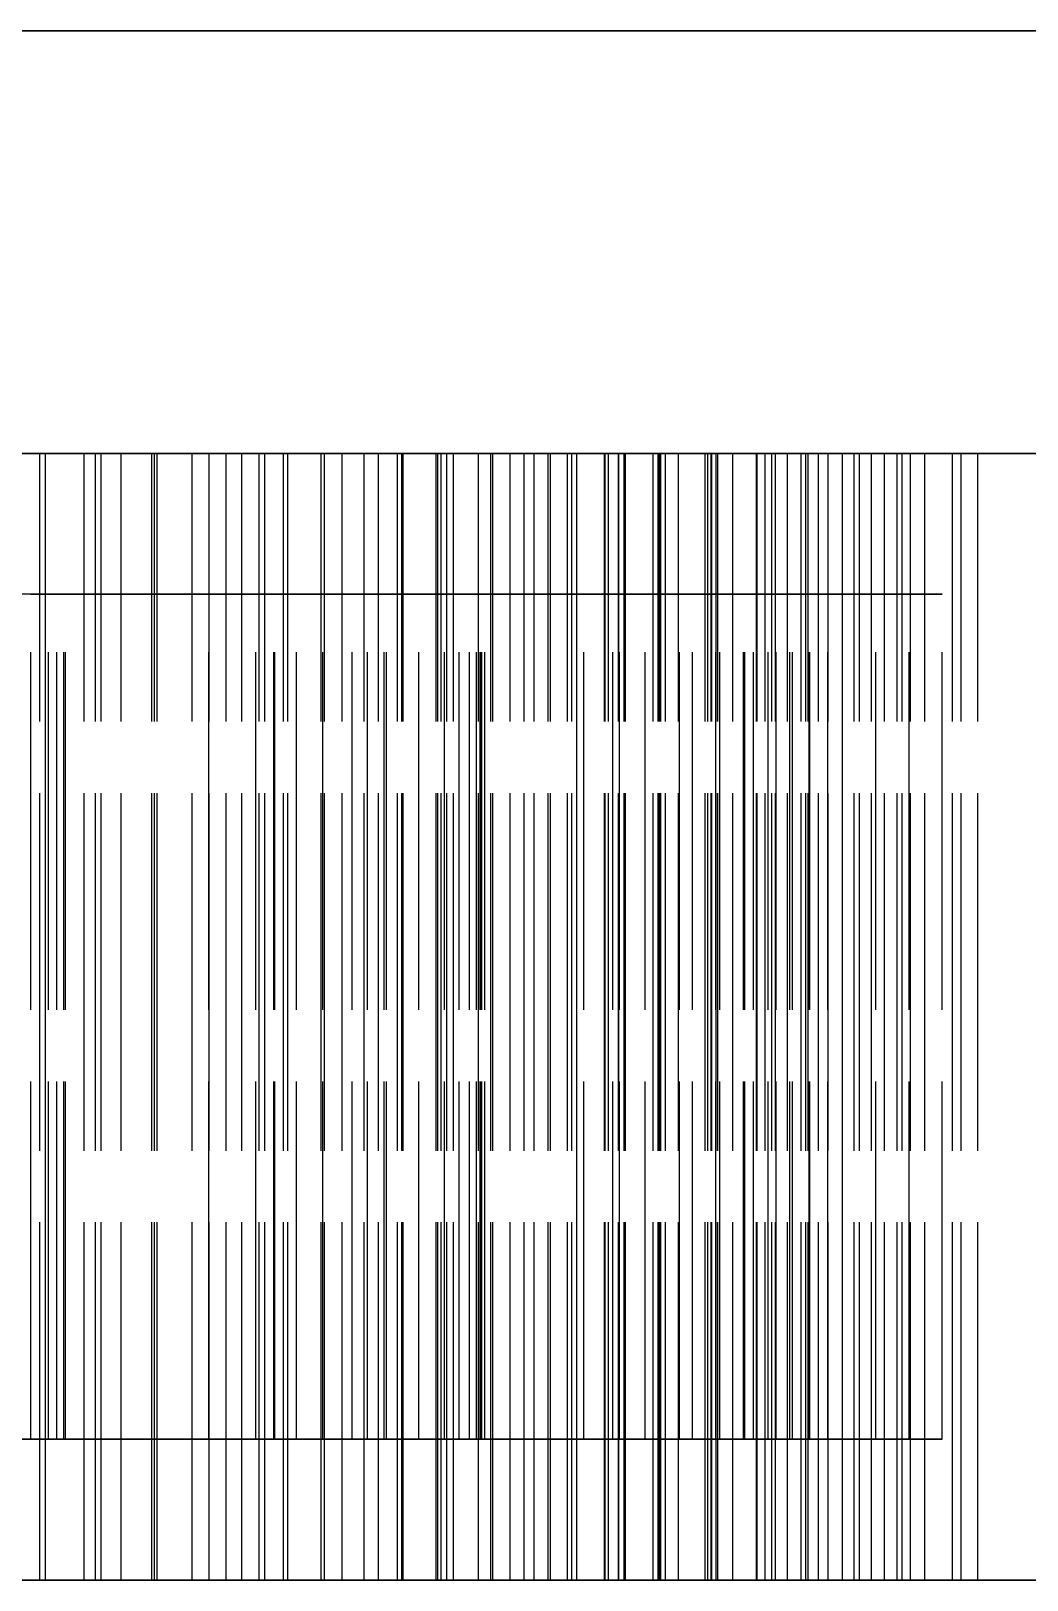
# Model space of a CAD drawing. Header units: millimetres. Extents: x -25 to 127, y -20 to 120.
# Drawn here: x 14.26 to 17.8, y 113.5 to 119 of the extents above; entities that cross this region are included whole.
import ezdxf

# ---------------------------------------------------------------- set-up
doc = ezdxf.new("R2010")
doc.units = ezdxf.units.MM
doc.linetypes.add('DASHED', pattern=[1.524, 1.27, -0.254])
doc.layers.add('HIDDEN', color=8, linetype='DASHED')
doc.layers.add('VISIBLE', color=7, linetype='CONTINUOUS')

msp = doc.modelspace()

# ---------------------------------------------------------------- linework, layer by layer
at = {"layer": 'HIDDEN'}
for points in [[(6.47619, 119), (7.2381, 119), (8, 119), (8.7619, 119), (9.52381, 119), (10.28571, 119), (11.04762, 119), (11.80952, 119), (12.57143, 119), (13.33333, 119), (14.09524, 119), (14.85714, 119), (15.61905, 119), (16.38095, 119), (17.14286, 119), (17.90476, 119), (18.66667, 119), (19.42857, 119), (20.19048, 119), (20.95238, 119), (21.71429, 119), (22.47619, 119), (23.2381, 119), (24, 119)], [(22, 117.5), (21.30159, 117.5), (20.60317, 117.5), (19.90476, 117.5), (19.20635, 117.5), (18.50794, 117.5), (17.80952, 117.5), (17.11111, 117.5), (16.4127, 117.5), (15.71429, 117.5), (15.01587, 117.5), (14.31746, 117.5), (13.61905, 117.5), (12.92063, 117.5), (12.22222, 117.5), (11.52381, 117.5), (10.8254, 117.5), (10.12698, 117.5), (9.42857, 117.5), (8.73016, 117.5), (8.03175, 117.5), (7.33333, 117.5), (6.63492, 117.5), (5.93651, 117.5)], [(5.93651, 117.5), (6.63492, 117.5), (7.33333, 117.5), (8.03175, 117.5), (8.73016, 117.5), (9.42857, 117.5), (10.12698, 117.5), (10.8254, 117.5), (11.52381, 117.5), (12.22222, 117.5), (12.92063, 117.5), (13.61905, 117.5), (14.31746, 117.5), (15.01587, 117.5), (15.71429, 117.5), (16.4127, 117.5), (17.11111, 117.5), (17.80952, 117.5), (18.50794, 117.5), (19.20635, 117.5), (19.90476, 117.5), (20.60317, 117.5), (21.30159, 117.5), (22, 117.5)], [(19.125, 117.5), (18.51786, 117.5), (17.91071, 117.5), (17.30357, 117.5), (16.69643, 117.5), (16.08929, 117.5), (15.48214, 117.5), (14.875, 117.5), (14.26786, 117.5), (13.66071, 117.5), (13.05357, 117.5), (12.44643, 117.5), (11.83929, 117.5), (11.23214, 117.5), (10.625, 117.5), (10.01786, 117.5), (9.41071, 117.5), (8.80357, 117.5), (8.19643, 117.5), (7.58929, 117.5), (6.98214, 117.5), (6.375, 117.5)], [(6.375, 117.5), (6.98214, 117.5), (7.58929, 117.5), (8.19643, 117.5), (8.80357, 117.5), (9.41071, 117.5), (10.01786, 117.5), (10.625, 117.5), (11.23214, 117.5), (11.83929, 117.5), (12.44643, 117.5), (13.05357, 117.5), (13.66071, 117.5), (14.26786, 117.5), (14.875, 117.5), (15.48214, 117.5), (16.08929, 117.5), (16.69643, 117.5), (17.30357, 117.5), (17.91071, 117.5), (18.51786, 117.5), (19.125, 117.5)], [(14.29443, 117.5), (14.10078, 117.5)], [(14.10078, 117.5), (14.29443, 117.5)], [(14.49168, 117.5), (14.29443, 117.5)], [(14.29443, 117.5), (14.49168, 117.5)], [(14.29443, 113.5), (14.29443, 117.5)], [(14.29443, 113.5), (14.29443, 117.5)], [(14.51215, 117.5), (14.31522, 117.5)], [(14.31522, 117.5), (14.45149, 117.5)], [(14.45149, 117.5), (14.31522, 117.5)], [(14.31522, 117.5), (14.51215, 117.5)], [(14.31522, 113.5), (14.31522, 117.5)], [(14.31522, 113.5), (14.31522, 117.5)], [(14.45149, 117.5), (14.58346, 117.5)], [(14.58346, 117.5), (14.45149, 117.5)], [(14.45149, 113.5), (14.45149, 117.5)], [(14.45149, 113.5), (14.45149, 117.5)], [(14.69226, 117.5), (14.49168, 117.5)], [(14.49168, 117.5), (14.69226, 117.5)], [(14.49168, 113.5), (14.49168, 117.5)], [(14.49168, 113.5), (14.49168, 117.5)], [(14.70218, 117.5), (14.51215, 117.5)], [(14.51215, 117.5), (14.70218, 117.5)], [(14.51215, 113.5), (14.51215, 117.5)], [(14.51215, 113.5), (14.51215, 117.5)], [(14.58346, 117.5), (14.71142, 117.5)], [(14.71142, 117.5), (14.58346, 117.5)], [(14.58346, 113.5), (14.58346, 117.5)], [(14.58346, 113.5), (14.58346, 117.5)], [(14.89596, 117.5), (14.69226, 117.5)], [(14.69226, 117.5), (14.89596, 117.5)], [(14.69226, 113.5), (14.69226, 117.5)], [(14.69226, 113.5), (14.69226, 117.5)], [(14.89596, 117.5), (14.70218, 117.5)], [(14.70218, 117.5), (14.89596, 117.5)], [(14.70218, 113.5), (14.70218, 117.5)], [(14.70218, 113.5), (14.70218, 117.5)], [(14.71142, 117.5), (14.83555, 117.5)], [(14.83555, 117.5), (14.71142, 117.5)], [(14.71142, 113.5), (14.71142, 117.5)], [(14.71142, 113.5), (14.71142, 117.5)], [(14.83555, 117.5), (14.956, 117.5)], [(14.956, 117.5), (14.83555, 117.5)], [(14.83555, 113.5), (14.83555, 117.5)], [(14.83555, 113.5), (14.83555, 117.5)], [(15.09307, 117.5), (14.89596, 117.5)], [(15.07283, 117.5), (14.89596, 117.5)], [(14.89596, 117.5), (15.07283, 117.5)], [(14.89596, 117.5), (15.09307, 117.5)], [(14.89596, 113.5), (14.89596, 117.5)], [(14.89596, 113.5), (14.89596, 117.5)], [(14.89596, 113.5), (14.89596, 117.5)], [(14.89596, 113.5), (14.89596, 117.5)], [(14.956, 117.5), (15.07283, 117.5)], [(15.07283, 117.5), (14.956, 117.5)], [(14.956, 113.5), (14.956, 117.5)], [(14.956, 113.5), (14.956, 117.5)], [(15.1747, 117.5), (15.01123, 117.5)], [(15.01123, 117.5), (15.15976, 117.5)], [(15.15976, 117.5), (15.01123, 117.5)], [(15.01123, 117.5), (15.1747, 117.5)], [(15.01123, 113.5), (15.01123, 117.5)], [(15.01123, 113.5), (15.01123, 117.5)], [(15.07283, 113.5), (15.07283, 117.5)], [(15.07283, 113.5), (15.07283, 117.5)], [(15.29322, 117.5), (15.09307, 117.5)], [(15.09307, 117.5), (15.29322, 117.5)], [(15.09307, 113.5), (15.09307, 117.5)], [(15.09307, 113.5), (15.09307, 117.5)], [(15.15976, 117.5), (15.30465, 117.5)], [(15.30465, 117.5), (15.15976, 117.5)], [(15.15976, 113.5), (15.15976, 117.5)], [(15.15976, 113.5), (15.15976, 117.5)], [(15.36785, 117.5), (15.1747, 117.5)], [(15.1747, 117.5), (15.36785, 117.5)], [(15.1747, 113.5), (15.1747, 117.5)], [(15.1747, 113.5), (15.1747, 117.5)], [(15.49615, 117.5), (15.29322, 117.5)], [(15.29322, 117.5), (15.49615, 117.5)], [(15.29322, 113.5), (15.29322, 117.5)], [(15.29322, 113.5), (15.29322, 117.5)], [(15.30465, 117.5), (15.44615, 117.5)], [(15.44615, 117.5), (15.30465, 117.5)], [(15.30465, 113.5), (15.30465, 117.5)], [(15.30465, 113.5), (15.30465, 117.5)], [(15.56405, 117.5), (15.36785, 117.5)], [(15.36785, 117.5), (15.56405, 117.5)], [(15.36785, 113.5), (15.36785, 117.5)], [(15.36785, 113.5), (15.36785, 117.5)], [(15.44615, 117.5), (15.58438, 117.5)], [(15.58438, 117.5), (15.44615, 117.5)], [(15.44615, 113.5), (15.44615, 117.5)], [(15.44615, 113.5), (15.44615, 117.5)], [(15.70166, 117.5), (15.49615, 117.5)], [(15.49615, 117.5), (15.70166, 117.5)], [(15.49615, 113.5), (15.49615, 117.5)], [(15.49615, 113.5), (15.49615, 117.5)], [(15.76295, 117.5), (15.56405, 117.5)], [(15.56405, 117.5), (15.76295, 117.5)], [(15.56405, 113.5), (15.56405, 117.5)], [(15.56405, 113.5), (15.56405, 117.5)], [(15.70778, 117.5), (15.57917, 117.5)], [(15.57917, 117.5), (15.73869, 117.5)], [(15.73869, 117.5), (15.57917, 117.5)], [(15.57917, 117.5), (15.70778, 117.5)], [(15.57917, 113.5), (15.57917, 117.5)], [(15.57917, 113.5), (15.57917, 117.5)], [(15.58438, 117.5), (15.71945, 117.5)], [(15.71945, 117.5), (15.58438, 117.5)], [(15.58438, 113.5), (15.58438, 117.5)], [(15.58438, 113.5), (15.58438, 117.5)], [(15.85142, 117.5), (15.70166, 117.5)], [(15.70166, 117.5), (15.85142, 117.5)], [(15.70166, 113.5), (15.70166, 117.5)], [(15.70166, 113.5), (15.70166, 117.5)], [(15.90241, 117.5), (15.70778, 117.5)], [(15.70778, 117.5), (15.90241, 117.5)], [(15.70778, 113.5), (15.70778, 117.5)], [(15.70778, 113.5), (15.70778, 117.5)], [(15.71945, 117.5), (15.85142, 117.5)], [(15.85142, 117.5), (15.71945, 117.5)], [(15.71945, 113.5), (15.71945, 117.5)], [(15.71945, 113.5), (15.71945, 117.5)], [(15.73869, 117.5), (15.89527, 117.5)], [(15.89527, 117.5), (15.73869, 117.5)], [(15.73869, 113.5), (15.73869, 117.5)], [(15.73869, 113.5), (15.73869, 117.5)], [(15.96428, 117.5), (15.76295, 117.5)], [(15.76295, 117.5), (15.96428, 117.5)], [(15.76295, 113.5), (15.76295, 117.5)], [(15.76295, 113.5), (15.76295, 117.5)], [(15.85142, 113.5), (15.85142, 117.5)], [(15.85142, 113.5), (15.85142, 117.5)], [(15.89527, 117.5), (16.04909, 117.5)], [(16.04909, 117.5), (15.89527, 117.5)], [(15.89527, 113.5), (15.89527, 117.5)], [(15.89527, 113.5), (15.89527, 117.5)], [(16.09936, 117.5), (15.90241, 117.5)], [(15.90241, 117.5), (16.09936, 117.5)], [(15.90241, 113.5), (15.90241, 117.5)], [(15.90241, 113.5), (15.90241, 117.5)], [(16.16782, 117.5), (15.96428, 117.5)], [(15.96428, 117.5), (16.16782, 117.5)], [(15.96428, 113.5), (15.96428, 117.5)], [(15.96428, 113.5), (15.96428, 117.5)], [(16.10685, 117.5), (16.01419, 117.5)], [(16.01419, 117.5), (16.18334, 117.5)], [(16.18334, 117.5), (16.01419, 117.5)], [(16.01419, 117.5), (16.10685, 117.5)], [(16.01419, 113.5), (16.01419, 117.5)], [(16.01419, 113.5), (16.01419, 117.5)], [(16.04909, 117.5), (16.20025, 117.5)], [(16.20025, 117.5), (16.04909, 117.5)], [(16.04909, 113.5), (16.04909, 117.5)], [(16.04909, 113.5), (16.04909, 117.5)], [(16.29834, 117.5), (16.09936, 117.5)], [(16.09936, 117.5), (16.29834, 117.5)], [(16.09936, 113.5), (16.09936, 117.5)], [(16.09936, 113.5), (16.09936, 117.5)], [(16.30129, 117.5), (16.10685, 117.5)], [(16.10685, 117.5), (16.30129, 117.5)], [(16.10685, 113.5), (16.10685, 117.5)], [(16.10685, 113.5), (16.10685, 117.5)], [(16.37339, 117.5), (16.16782, 117.5)], [(16.16782, 117.5), (16.37339, 117.5)], [(16.16782, 113.5), (16.16782, 117.5)], [(16.16782, 113.5), (16.16782, 117.5)], [(16.18334, 117.5), (16.35028, 117.5)], [(16.35028, 117.5), (16.18334, 117.5)], [(16.18334, 113.5), (16.18334, 117.5)], [(16.18334, 113.5), (16.18334, 117.5)], [(16.20025, 117.5), (16.3488, 117.5)], [(16.3488, 117.5), (16.20025, 117.5)], [(16.20025, 113.5), (16.20025, 117.5)], [(16.20025, 113.5), (16.20025, 117.5)], [(16.49914, 117.5), (16.29834, 117.5)], [(16.29834, 117.5), (16.49914, 117.5)], [(16.29834, 113.5), (16.29834, 117.5)], [(16.29834, 113.5), (16.29834, 117.5)], [(16.49731, 117.5), (16.30129, 117.5)], [(16.30129, 117.5), (16.49731, 117.5)], [(16.30129, 113.5), (16.30129, 117.5)], [(16.30129, 113.5), (16.30129, 117.5)], [(16.3685, 117.5), (16.31259, 117.5)], [(16.31259, 117.5), (16.48992, 117.5)], [(16.48992, 117.5), (16.31259, 117.5)], [(16.31259, 117.5), (16.3685, 117.5)], [(16.31259, 113.5), (16.31259, 117.5)], [(16.31259, 113.5), (16.31259, 117.5)], [(16.3488, 117.5), (16.49476, 117.5)], [(16.49476, 117.5), (16.3488, 117.5)], [(16.3488, 113.5), (16.3488, 117.5)], [(16.3488, 113.5), (16.3488, 117.5)], [(16.35028, 117.5), (16.51511, 117.5)], [(16.51511, 117.5), (16.35028, 117.5)], [(16.35028, 113.5), (16.35028, 117.5)], [(16.35028, 113.5), (16.35028, 117.5)], [(16.56109, 117.5), (16.3685, 117.5)], [(16.3685, 117.5), (16.56109, 117.5)], [(16.3685, 113.5), (16.3685, 117.5)], [(16.3685, 113.5), (16.3685, 117.5)], [(16.49476, 117.5), (16.37339, 117.5)], [(16.37339, 117.5), (16.49476, 117.5)], [(16.37339, 113.5), (16.37339, 117.5)], [(16.37339, 113.5), (16.37339, 117.5)], [(16.4905, 117.5), (16.47181, 117.5)], [(16.47181, 117.5), (16.65581, 117.5)], [(16.65581, 117.5), (16.47181, 117.5)], [(16.47181, 117.5), (16.4905, 117.5)], [(16.47181, 113.5), (16.47181, 117.5)], [(16.47181, 113.5), (16.47181, 117.5)], [(16.48992, 117.5), (16.66579, 117.5)], [(16.66579, 117.5), (16.48992, 117.5)], [(16.48992, 113.5), (16.48992, 117.5)], [(16.48992, 113.5), (16.48992, 117.5)], [(16.4905, 117.5), (16.6796, 117.5)], [(16.6796, 117.5), (16.4905, 117.5)], [(16.4905, 113.5), (16.4905, 117.5)], [(16.4905, 113.5), (16.4905, 117.5)], [(16.49476, 113.5), (16.49476, 117.5)], [(16.49476, 113.5), (16.49476, 117.5)], [(16.69468, 117.5), (16.49731, 117.5)], [(16.49731, 117.5), (16.69468, 117.5)], [(16.49731, 113.5), (16.49731, 117.5)], [(16.49731, 113.5), (16.49731, 117.5)], [(16.70155, 117.5), (16.49914, 117.5)], [(16.49914, 117.5), (16.70155, 117.5)], [(16.49914, 113.5), (16.49914, 117.5)], [(16.49914, 113.5), (16.49914, 117.5)], [(16.51511, 117.5), (16.6779, 117.5)], [(16.6779, 117.5), (16.51511, 117.5)], [(16.51511, 113.5), (16.51511, 117.5)], [(16.51511, 113.5), (16.51511, 117.5)], [(16.75451, 117.5), (16.56109, 117.5)], [(16.56109, 117.5), (16.75451, 117.5)], [(16.56109, 113.5), (16.56109, 117.5)], [(16.56109, 113.5), (16.56109, 117.5)], [(16.65581, 117.5), (16.83911, 117.5)], [(16.83911, 117.5), (16.65581, 117.5)], [(16.65581, 113.5), (16.65581, 117.5)], [(16.65581, 113.5), (16.65581, 117.5)], [(16.66579, 117.5), (16.84023, 117.5)], [(16.84023, 117.5), (16.66579, 117.5)], [(16.66579, 113.5), (16.66579, 117.5)], [(16.66579, 113.5), (16.66579, 117.5)], [(16.6779, 117.5), (16.83865, 117.5)], [(16.83865, 117.5), (16.6779, 117.5)], [(16.6779, 113.5), (16.6779, 117.5)], [(16.6779, 113.5), (16.6779, 117.5)], [(16.6796, 117.5), (16.86877, 117.5)], [(16.86877, 117.5), (16.6796, 117.5)], [(16.6796, 113.5), (16.6796, 117.5)], [(16.6796, 113.5), (16.6796, 117.5)], [(16.89323, 117.5), (16.69468, 117.5)], [(16.69468, 117.5), (16.89323, 117.5)], [(16.69468, 113.5), (16.69468, 117.5)], [(16.69468, 113.5), (16.69468, 117.5)], [(16.90543, 117.5), (16.70155, 117.5)], [(16.70155, 117.5), (16.90543, 117.5)], [(16.70155, 113.5), (16.70155, 117.5)], [(16.70155, 113.5), (16.70155, 117.5)], [(16.94859, 117.5), (16.75451, 117.5)], [(16.75451, 117.5), (16.94859, 117.5)], [(16.75451, 113.5), (16.75451, 117.5)], [(16.75451, 113.5), (16.75451, 117.5)], [(16.83865, 117.5), (16.99738, 117.5)], [(16.99738, 117.5), (16.83865, 117.5)], [(16.83865, 113.5), (16.83865, 117.5)], [(16.83865, 113.5), (16.83865, 117.5)], [(16.83911, 117.5), (17.02168, 117.5)], [(17.02168, 117.5), (16.83911, 117.5)], [(16.83911, 113.5), (16.83911, 117.5)], [(16.83911, 113.5), (16.83911, 117.5)], [(16.84023, 117.5), (17.01326, 117.5)], [(17.01326, 117.5), (16.84023, 117.5)], [(16.84023, 113.5), (16.84023, 117.5)], [(16.84023, 113.5), (16.84023, 117.5)], [(16.86877, 117.5), (17.0579, 117.5)], [(17.0579, 117.5), (16.86877, 117.5)], [(16.86877, 113.5), (16.86877, 117.5)], [(16.86877, 113.5), (16.86877, 117.5)], [(17.0928, 117.5), (16.89323, 117.5)], [(16.89323, 117.5), (17.0928, 117.5)], [(16.89323, 113.5), (16.89323, 117.5)], [(16.89323, 113.5), (16.89323, 117.5)], [(16.99738, 117.5), (16.90543, 117.5)], [(16.90543, 117.5), (16.99738, 117.5)], [(16.90543, 113.5), (16.90543, 117.5)], [(16.90543, 113.5), (16.90543, 117.5)], [(17.1432, 117.5), (16.94859, 117.5)], [(16.94859, 117.5), (17.1432, 117.5)], [(16.94859, 113.5), (16.94859, 117.5)], [(16.94859, 113.5), (16.94859, 117.5)], [(16.99738, 113.5), (16.99738, 117.5)], [(16.99738, 113.5), (16.99738, 117.5)], [(17.01326, 117.5), (17.18485, 117.5)], [(17.18485, 117.5), (17.01326, 117.5)], [(17.01326, 113.5), (17.01326, 117.5)], [(17.01326, 113.5), (17.01326, 117.5)], [(17.02168, 117.5), (17.20347, 117.5)], [(17.20347, 117.5), (17.02168, 117.5)], [(17.02168, 113.5), (17.02168, 117.5)], [(17.02168, 113.5), (17.02168, 117.5)], [(17.0579, 117.5), (17.24691, 117.5)], [(17.24691, 117.5), (17.0579, 117.5)], [(17.0579, 113.5), (17.0579, 117.5)], [(17.0579, 113.5), (17.0579, 117.5)], [(17.29325, 117.5), (17.0928, 117.5)], [(17.0928, 117.5), (17.29325, 117.5)], [(17.0928, 113.5), (17.0928, 117.5)], [(17.0928, 113.5), (17.0928, 117.5)], [(17.33821, 117.5), (17.1432, 117.5)], [(17.1432, 117.5), (17.33821, 117.5)], [(17.1432, 113.5), (17.1432, 117.5)], [(17.1432, 113.5), (17.1432, 117.5)], [(17.18485, 117.5), (17.35498, 117.5)], [(17.35498, 117.5), (17.18485, 117.5)], [(17.18485, 113.5), (17.18485, 117.5)], [(17.18485, 113.5), (17.18485, 117.5)], [(17.20347, 117.5), (17.38444, 117.5)], [(17.38444, 117.5), (17.20347, 117.5)], [(17.20347, 113.5), (17.20347, 117.5)], [(17.20347, 113.5), (17.20347, 117.5)], [(17.24691, 117.5), (17.4357, 117.5)], [(17.4357, 117.5), (17.24691, 117.5)], [(17.24691, 113.5), (17.24691, 117.5)], [(17.24691, 113.5), (17.24691, 117.5)], [(17.35498, 117.5), (17.29325, 117.5)], [(17.29325, 117.5), (17.35498, 117.5)], [(17.29325, 113.5), (17.29325, 117.5)], [(17.29325, 113.5), (17.29325, 117.5)], [(17.53352, 117.5), (17.33821, 117.5)], [(17.33821, 117.5), (17.53352, 117.5)], [(17.33821, 113.5), (17.33821, 117.5)], [(17.33821, 113.5), (17.33821, 117.5)], [(17.35498, 113.5), (17.35498, 117.5)], [(17.35498, 113.5), (17.35498, 117.5)], [(17.38444, 117.5), (17.56452, 117.5)], [(17.56452, 117.5), (17.38444, 117.5)], [(17.38444, 113.5), (17.38444, 117.5)], [(17.38444, 113.5), (17.38444, 117.5)], [(17.4357, 117.5), (17.6242, 117.5)], [(17.6242, 117.5), (17.4357, 117.5)], [(17.4357, 113.5), (17.4357, 117.5)], [(17.4357, 113.5), (17.4357, 117.5)], [(17.56452, 117.5), (17.53352, 117.5)], [(17.53352, 117.5), (17.56452, 117.5)], [(17.53352, 113.5), (17.53352, 117.5)], [(17.53352, 113.5), (17.53352, 117.5)], [(17.56452, 113.5), (17.56452, 117.5)], [(17.56452, 113.5), (17.56452, 117.5)], [(17.6242, 113.5), (17.6242, 117.5)], [(17.6242, 113.5), (17.6242, 117.5)], [(12.87084, 117), (15.12916, 117)], [(14.26329, 117), (14.2001, 117)], [(15.525, 117), (15.47659, 117), (15.42817, 117), (15.37976, 117), (15.33135, 117), (15.28294, 117), (15.23452, 117), (15.18611, 117), (15.1377, 117), (15.08929, 117), (15.04087, 117), (14.99246, 117), (14.94405, 117), (14.89563, 117), (14.84722, 117), (14.79881, 117), (14.7504, 117), (14.70198, 117), (14.65357, 117), (14.60516, 117), (14.55675, 117), (14.50833, 117), (14.45992, 117), (14.41151, 117), (14.3631, 117), (14.31468, 117), (14.26627, 117), (14.21786, 117)], [(14.26329, 117), (14.31508, 117)], [(14.31508, 117), (14.26329, 117)], [(14.26329, 114), (14.26329, 117)], [(14.26329, 114), (14.26329, 117)], [(14.31508, 117), (14.35458, 117)], [(14.35458, 117), (14.31508, 117)], [(14.31508, 114), (14.31508, 117)], [(14.31508, 114), (14.31508, 117)], [(14.32547, 117), (14.89444, 117)], [(14.38632, 117), (14.32547, 117)], [(14.89444, 117), (14.32547, 117)], [(14.32547, 117), (14.38632, 117)], [(14.32547, 114), (14.32547, 117)], [(14.32547, 114), (14.32547, 117)], [(14.35458, 117), (14.38013, 117)], [(14.38013, 117), (14.35458, 117)], [(14.35458, 114), (14.35458, 117)], [(14.35458, 114), (14.35458, 117)], [(14.38013, 117), (14.38632, 117)], [(14.38632, 117), (14.38013, 117)], [(14.38013, 114), (14.38013, 117)], [(14.38013, 114), (14.38013, 117)], [(14.38632, 114), (14.38632, 117)], [(14.38632, 114), (14.38632, 117)], [(14.89444, 117), (15.06168, 117)], [(15.06168, 117), (14.89444, 117)], [(14.89444, 114), (14.89444, 117)], [(14.89444, 114), (14.89444, 117)], [(15.06168, 117), (15.12471, 117)], [(15.12471, 117), (15.06168, 117)], [(15.06168, 114), (15.06168, 117)], [(15.06168, 114), (15.06168, 117)], [(15.12471, 117), (15.20559, 117)], [(15.20559, 117), (15.12471, 117)], [(15.12471, 114), (15.12471, 117)], [(15.12471, 114), (15.12471, 117)], [(15.12916, 117), (15.13544, 117), (15.14173, 117), (15.14801, 117), (15.15429, 117), (15.16057, 117), (15.16686, 117), (15.17314, 117), (15.17942, 117), (15.18571, 117), (15.19199, 117), (15.19827, 117), (15.20456, 117), (15.21084, 117), (15.21712, 117), (15.22341, 117), (15.22969, 117), (15.23597, 117), (15.24226, 117), (15.24854, 117), (15.25482, 117), (15.26111, 117), (15.26739, 117), (15.27367, 117), (15.27996, 117), (15.28624, 117), (15.29252, 117), (15.29881, 117), (15.30509, 117), (15.31137, 117), (15.31765, 117), (15.32394, 117), (15.33022, 117), (15.3365, 117), (15.34279, 117), (15.34907, 117), (15.35535, 117), (15.36164, 117), (15.36792, 117), (15.3742, 117), (15.38049, 117), (15.38677, 117), (15.39305, 117), (15.39934, 117), (15.40562, 117), (15.4119, 117), (15.41819, 117), (15.42447, 117), (15.43075, 117), (15.43704, 117), (15.44332, 117), (15.4496, 117), (15.45588, 117), (15.46217, 117), (15.46845, 117), (15.47473, 117), (15.48102, 117), (15.4873, 117), (15.49358, 117), (15.49987, 117), (15.50615, 117), (15.51243, 117), (15.51872, 117), (15.525, 117)], [(15.12916, 114), (15.12916, 117)], [(15.20559, 117), (15.29903, 117)], [(15.29903, 117), (15.20559, 117)], [(15.20559, 114), (15.20559, 117)], [(15.20559, 114), (15.20559, 117)], [(15.29903, 117), (15.40319, 117)], [(15.40319, 117), (15.29903, 117)], [(15.29903, 114), (15.29903, 117)], [(15.29903, 114), (15.29903, 117)], [(15.40319, 117), (15.51701, 117)], [(15.51701, 117), (15.40319, 117)], [(15.40319, 114), (15.40319, 117)], [(15.40319, 114), (15.40319, 117)], [(15.45816, 117), (15.87467, 117)], [(15.73081, 117), (15.45816, 117)], [(15.87467, 117), (15.45816, 117)], [(15.45816, 117), (15.73081, 117)], [(15.45816, 114), (15.45816, 117)], [(15.45816, 114), (15.45816, 117)], [(15.51701, 117), (15.63972, 117)], [(15.63972, 117), (15.51701, 117)], [(15.51701, 114), (15.51701, 117)], [(15.51701, 114), (15.51701, 117)], [(15.525, 114), (15.525, 117)], [(15.63972, 117), (15.85801, 117)], [(15.85801, 117), (15.63972, 117)], [(15.63972, 114), (15.63972, 117)], [(15.63972, 114), (15.63972, 117)], [(15.78311, 117), (15.73081, 117)], [(15.73081, 117), (15.78311, 117)], [(15.73081, 114), (15.73081, 117)], [(15.73081, 114), (15.73081, 117)], [(15.81975, 117), (15.78311, 117)], [(15.78311, 117), (15.81975, 117)], [(15.78311, 114), (15.78311, 117)], [(15.78311, 114), (15.78311, 117)], [(15.84476, 117), (15.81975, 117)], [(15.81975, 117), (15.84476, 117)], [(15.81975, 114), (15.81975, 117)], [(15.81975, 114), (15.81975, 117)], [(15.85923, 117), (15.84476, 117)], [(15.84476, 117), (15.85923, 117)], [(15.84476, 114), (15.84476, 117)], [(15.84476, 114), (15.84476, 117)], [(15.85801, 117), (15.86359, 117)], [(15.86359, 117), (15.85801, 117)], [(15.85801, 114), (15.85801, 117)], [(15.85801, 114), (15.85801, 117)], [(15.86359, 117), (15.85923, 117)], [(15.85923, 117), (15.86359, 117)], [(15.85923, 114), (15.85923, 117)], [(15.85923, 114), (15.85923, 117)], [(15.86359, 114), (15.86359, 117)], [(15.86359, 114), (15.86359, 117)], [(15.87467, 117), (16.2252, 117)], [(16.2252, 117), (15.87467, 117)], [(15.87467, 114), (15.87467, 117)], [(15.87467, 114), (15.87467, 117)], [(16.20014, 114), (16.20014, 117)], [(16.20014, 117), (16.35259, 117)], [(16.61152, 117), (16.20014, 117)], [(16.35259, 117), (16.20014, 117)], [(16.20014, 117), (16.61152, 117)], [(16.20014, 114), (16.20014, 117)], [(16.2252, 117), (16.32818, 117)], [(16.32818, 117), (16.2252, 117)], [(16.2252, 114), (16.2252, 117)], [(16.2252, 114), (16.2252, 117)], [(16.32818, 117), (16.44273, 117)], [(16.44273, 117), (16.32818, 117)], [(16.32818, 114), (16.32818, 117)], [(16.32818, 114), (16.32818, 117)], [(16.35259, 114), (16.35259, 117)], [(16.35259, 117), (16.79248, 117)], [(16.79248, 117), (16.35259, 117)], [(16.35259, 114), (16.35259, 117)], [(16.44273, 117), (16.56506, 117)], [(16.56506, 117), (16.44273, 117)], [(16.44273, 114), (16.44273, 117)], [(16.44273, 114), (16.44273, 117)], [(16.56506, 117), (16.69369, 117)], [(16.69369, 117), (16.56506, 117)], [(16.56506, 114), (16.56506, 117)], [(16.56506, 114), (16.56506, 117)], [(16.70831, 117), (16.61152, 117)], [(16.61152, 117), (16.70831, 117)], [(16.61152, 114), (16.61152, 117)], [(16.61152, 114), (16.61152, 117)], [(16.69369, 117), (16.82763, 117)], [(16.82763, 117), (16.69369, 117)], [(16.69369, 114), (16.69369, 117)], [(16.69369, 114), (16.69369, 117)], [(16.79732, 117), (16.70831, 117)], [(16.70831, 117), (16.79732, 117)], [(16.70831, 114), (16.70831, 117)], [(16.70831, 114), (16.70831, 117)], [(16.79248, 114), (16.79248, 117)], [(16.79248, 117), (16.90782, 117)], [(16.90782, 117), (16.79248, 117)], [(16.79248, 114), (16.79248, 117)], [(16.88014, 117), (16.79732, 117)], [(16.79732, 117), (16.88014, 117)], [(16.79732, 114), (16.79732, 117)], [(16.79732, 114), (16.79732, 117)], [(16.82763, 117), (16.96611, 117)], [(16.96611, 117), (16.82763, 117)], [(16.82763, 114), (16.82763, 117)], [(16.82763, 114), (16.82763, 117)], [(16.95698, 117), (16.88014, 117)], [(16.88014, 117), (16.95698, 117)], [(16.88014, 114), (16.88014, 117)], [(16.88014, 114), (16.88014, 117)], [(16.90782, 114), (16.90782, 117)], [(16.90782, 117), (17.02534, 117)], [(17.02534, 117), (16.90782, 117)], [(16.90782, 114), (16.90782, 117)], [(17.02773, 117), (16.95698, 117)], [(16.95698, 117), (17.02773, 117)], [(16.95698, 114), (16.95698, 117)], [(16.95698, 114), (16.95698, 117)], [(16.96611, 117), (17.09214, 117)], [(17.09214, 117), (16.96611, 117)], [(16.96611, 114), (16.96611, 117)], [(16.96611, 114), (16.96611, 117)], [(17.02534, 117), (17.14379, 117)], [(17.14379, 117), (17.02534, 117)], [(17.02534, 114), (17.02534, 117)], [(17.02534, 114), (17.02534, 117)], [(17.09214, 117), (17.02773, 117)], [(17.02773, 117), (17.09214, 117)], [(17.02773, 114), (17.02773, 117)], [(17.02773, 114), (17.02773, 117)], [(17.09214, 114), (17.09214, 117)], [(17.09214, 114), (17.09214, 117)], [(17.14379, 117), (17.26242, 117)], [(17.26242, 117), (17.14379, 117)], [(17.14379, 114), (17.14379, 117)], [(17.14379, 114), (17.14379, 117)], [(17.26242, 117), (17.3806, 117)], [(17.3806, 117), (17.26242, 117)], [(17.26242, 114), (17.26242, 117)], [(17.26242, 114), (17.26242, 117)], [(17.3806, 117), (17.49773, 117)], [(17.49773, 117), (17.3806, 117)], [(17.3806, 114), (17.3806, 117)], [(17.3806, 114), (17.3806, 117)], [(17.49773, 114), (17.49773, 117)], [(17.49773, 114), (17.49773, 117)], [(12.87084, 114), (15.12916, 114)], [(14.26329, 114), (14.2001, 114)], [(14.21786, 114), (14.26627, 114), (14.31468, 114), (14.3631, 114), (14.41151, 114), (14.45992, 114), (14.50833, 114), (14.55675, 114), (14.60516, 114), (14.65357, 114), (14.70198, 114), (14.7504, 114), (14.79881, 114), (14.84722, 114), (14.89563, 114), (14.94405, 114), (14.99246, 114), (15.04087, 114), (15.08929, 114), (15.1377, 114), (15.18611, 114), (15.23452, 114), (15.28294, 114), (15.33135, 114), (15.37976, 114), (15.42817, 114), (15.47659, 114), (15.525, 114)], [(14.26329, 114), (14.31508, 114)], [(14.31508, 114), (14.26329, 114)], [(14.31508, 114), (14.35458, 114)], [(14.35458, 114), (14.31508, 114)], [(14.32547, 114), (14.89444, 114)], [(14.38632, 114), (14.32547, 114)], [(14.89444, 114), (14.32547, 114)], [(14.32547, 114), (14.38632, 114)], [(14.35458, 114), (14.38013, 114)], [(14.38013, 114), (14.35458, 114)], [(14.38013, 114), (14.38632, 114)], [(14.38632, 114), (14.38013, 114)], [(14.89444, 114), (15.06168, 114)], [(15.06168, 114), (14.89444, 114)], [(15.06168, 114), (15.12471, 114)], [(15.12471, 114), (15.06168, 114)], [(15.12471, 114), (15.20559, 114)], [(15.20559, 114), (15.12471, 114)], [(15.525, 114), (15.51872, 114), (15.51243, 114), (15.50615, 114), (15.49987, 114), (15.49358, 114), (15.4873, 114), (15.48102, 114), (15.47473, 114), (15.46845, 114), (15.46217, 114), (15.45588, 114), (15.4496, 114), (15.44332, 114), (15.43704, 114), (15.43075, 114), (15.42447, 114), (15.41819, 114), (15.4119, 114), (15.40562, 114), (15.39934, 114), (15.39305, 114), (15.38677, 114), (15.38049, 114), (15.3742, 114), (15.36792, 114), (15.36164, 114), (15.35535, 114), (15.34907, 114), (15.34279, 114), (15.3365, 114), (15.33022, 114), (15.32394, 114), (15.31765, 114), (15.31137, 114), (15.30509, 114), (15.29881, 114), (15.29252, 114), (15.28624, 114), (15.27996, 114), (15.27367, 114), (15.26739, 114), (15.26111, 114), (15.25482, 114), (15.24854, 114), (15.24226, 114), (15.23597, 114), (15.22969, 114), (15.22341, 114), (15.21712, 114), (15.21084, 114), (15.20456, 114), (15.19827, 114), (15.19199, 114), (15.18571, 114), (15.17942, 114), (15.17314, 114), (15.16686, 114), (15.16057, 114), (15.15429, 114), (15.14801, 114), (15.14173, 114), (15.13544, 114), (15.12916, 114)], [(15.20559, 114), (15.29903, 114)], [(15.29903, 114), (15.20559, 114)], [(15.29903, 114), (15.40319, 114)], [(15.40319, 114), (15.29903, 114)], [(15.40319, 114), (15.51701, 114)], [(15.51701, 114), (15.40319, 114)], [(15.45816, 114), (15.87467, 114)], [(15.73081, 114), (15.45816, 114)], [(15.87467, 114), (15.45816, 114)], [(15.45816, 114), (15.73081, 114)], [(15.51701, 114), (15.63972, 114)], [(15.63972, 114), (15.51701, 114)], [(15.63972, 114), (15.85801, 114)], [(15.85801, 114), (15.63972, 114)], [(15.78311, 114), (15.73081, 114)], [(15.73081, 114), (15.78311, 114)], [(15.81975, 114), (15.78311, 114)], [(15.78311, 114), (15.81975, 114)], [(15.84476, 114), (15.81975, 114)], [(15.81975, 114), (15.84476, 114)], [(15.85923, 114), (15.84476, 114)], [(15.84476, 114), (15.85923, 114)], [(15.85801, 114), (15.86359, 114)], [(15.86359, 114), (15.85801, 114)], [(15.86359, 114), (15.85923, 114)], [(15.85923, 114), (15.86359, 114)], [(15.87467, 114), (16.2252, 114)], [(16.2252, 114), (15.87467, 114)], [(16.20014, 114), (16.35259, 114)], [(16.61152, 114), (16.20014, 114)], [(16.35259, 114), (16.20014, 114)], [(16.20014, 114), (16.61152, 114)], [(16.2252, 114), (16.32818, 114)], [(16.32818, 114), (16.2252, 114)], [(16.32818, 114), (16.44273, 114)], [(16.44273, 114), (16.32818, 114)], [(16.35259, 114), (16.79248, 114)], [(16.79248, 114), (16.35259, 114)], [(16.44273, 114), (16.56506, 114)], [(16.56506, 114), (16.44273, 114)], [(16.56506, 114), (16.69369, 114)], [(16.69369, 114), (16.56506, 114)], [(16.70831, 114), (16.61152, 114)], [(16.61152, 114), (16.70831, 114)], [(16.69369, 114), (16.82763, 114)], [(16.82763, 114), (16.69369, 114)], [(16.79732, 114), (16.70831, 114)], [(16.70831, 114), (16.79732, 114)], [(16.79248, 114), (16.90782, 114)], [(16.90782, 114), (16.79248, 114)], [(16.88014, 114), (16.79732, 114)], [(16.79732, 114), (16.88014, 114)], [(16.82763, 114), (16.96611, 114)], [(16.96611, 114), (16.82763, 114)], [(16.95698, 114), (16.88014, 114)], [(16.88014, 114), (16.95698, 114)], [(16.90782, 114), (17.02534, 114)], [(17.02534, 114), (16.90782, 114)], [(17.02773, 114), (16.95698, 114)], [(16.95698, 114), (17.02773, 114)], [(16.96611, 114), (17.09214, 114)], [(17.09214, 114), (16.96611, 114)], [(17.02534, 114), (17.14379, 114)], [(17.14379, 114), (17.02534, 114)], [(17.09214, 114), (17.02773, 114)], [(17.02773, 114), (17.09214, 114)], [(17.14379, 114), (17.26242, 114)], [(17.26242, 114), (17.14379, 114)], [(17.26242, 114), (17.3806, 114)], [(17.3806, 114), (17.26242, 114)], [(17.3806, 114), (17.49773, 114)], [(17.49773, 114), (17.3806, 114)], [(19.125, 113.5), (18.51786, 113.5), (17.91071, 113.5), (17.30357, 113.5), (16.69643, 113.5), (16.08929, 113.5), (15.48214, 113.5), (14.875, 113.5), (14.26786, 113.5), (13.66071, 113.5), (13.05357, 113.5), (12.44643, 113.5), (11.83929, 113.5), (11.23214, 113.5), (10.625, 113.5), (10.01786, 113.5), (9.41071, 113.5), (8.80357, 113.5), (8.19643, 113.5), (7.58929, 113.5), (6.98214, 113.5), (6.375, 113.5)], [(6.375, 113.5), (6.98214, 113.5), (7.58929, 113.5), (8.19643, 113.5), (8.80357, 113.5), (9.41071, 113.5), (10.01786, 113.5), (10.625, 113.5), (11.23214, 113.5), (11.83929, 113.5), (12.44643, 113.5), (13.05357, 113.5), (13.66071, 113.5), (14.26786, 113.5), (14.875, 113.5), (15.48214, 113.5), (16.08929, 113.5), (16.69643, 113.5), (17.30357, 113.5), (17.91071, 113.5), (18.51786, 113.5), (19.125, 113.5)], [(14.29443, 113.5), (14.10078, 113.5)], [(14.10078, 113.5), (14.29443, 113.5)], [(14.49168, 113.5), (14.29443, 113.5)], [(14.29443, 113.5), (14.49168, 113.5)], [(14.51215, 113.5), (14.31522, 113.5)], [(14.31522, 113.5), (14.45149, 113.5)], [(14.45149, 113.5), (14.31522, 113.5)], [(14.31522, 113.5), (14.51215, 113.5)], [(14.45149, 113.5), (14.58346, 113.5)], [(14.58346, 113.5), (14.45149, 113.5)], [(14.69226, 113.5), (14.49168, 113.5)], [(14.49168, 113.5), (14.69226, 113.5)], [(14.70218, 113.5), (14.51215, 113.5)], [(14.51215, 113.5), (14.70218, 113.5)], [(14.58346, 113.5), (14.71142, 113.5)], [(14.71142, 113.5), (14.58346, 113.5)], [(14.89596, 113.5), (14.69226, 113.5)], [(14.69226, 113.5), (14.89596, 113.5)], [(14.89596, 113.5), (14.70218, 113.5)], [(14.70218, 113.5), (14.89596, 113.5)], [(14.71142, 113.5), (14.83555, 113.5)], [(14.83555, 113.5), (14.71142, 113.5)], [(14.83555, 113.5), (14.956, 113.5)], [(14.956, 113.5), (14.83555, 113.5)], [(15.09307, 113.5), (14.89596, 113.5)], [(15.07283, 113.5), (14.89596, 113.5)], [(14.89596, 113.5), (15.07283, 113.5)], [(14.89596, 113.5), (15.09307, 113.5)], [(14.956, 113.5), (15.07283, 113.5)], [(15.07283, 113.5), (14.956, 113.5)], [(15.1747, 113.5), (15.01123, 113.5)], [(15.01123, 113.5), (15.15976, 113.5)], [(15.15976, 113.5), (15.01123, 113.5)], [(15.01123, 113.5), (15.1747, 113.5)], [(15.29322, 113.5), (15.09307, 113.5)], [(15.09307, 113.5), (15.29322, 113.5)], [(15.15976, 113.5), (15.30465, 113.5)], [(15.30465, 113.5), (15.15976, 113.5)], [(15.36785, 113.5), (15.1747, 113.5)], [(15.1747, 113.5), (15.36785, 113.5)], [(15.49615, 113.5), (15.29322, 113.5)], [(15.29322, 113.5), (15.49615, 113.5)], [(15.30465, 113.5), (15.44615, 113.5)], [(15.44615, 113.5), (15.30465, 113.5)], [(15.56405, 113.5), (15.36785, 113.5)], [(15.36785, 113.5), (15.56405, 113.5)], [(15.44615, 113.5), (15.58438, 113.5)], [(15.58438, 113.5), (15.44615, 113.5)], [(15.70166, 113.5), (15.49615, 113.5)], [(15.49615, 113.5), (15.70166, 113.5)], [(15.76295, 113.5), (15.56405, 113.5)], [(15.56405, 113.5), (15.76295, 113.5)], [(15.70778, 113.5), (15.57917, 113.5)], [(15.57917, 113.5), (15.73869, 113.5)], [(15.73869, 113.5), (15.57917, 113.5)], [(15.57917, 113.5), (15.70778, 113.5)], [(15.58438, 113.5), (15.71945, 113.5)], [(15.71945, 113.5), (15.58438, 113.5)], [(15.85142, 113.5), (15.70166, 113.5)], [(15.70166, 113.5), (15.85142, 113.5)], [(15.90241, 113.5), (15.70778, 113.5)], [(15.70778, 113.5), (15.90241, 113.5)], [(15.71945, 113.5), (15.85142, 113.5)], [(15.85142, 113.5), (15.71945, 113.5)], [(15.73869, 113.5), (15.89527, 113.5)], [(15.89527, 113.5), (15.73869, 113.5)], [(15.96428, 113.5), (15.76295, 113.5)], [(15.76295, 113.5), (15.96428, 113.5)], [(15.89527, 113.5), (16.04909, 113.5)], [(16.04909, 113.5), (15.89527, 113.5)], [(16.09936, 113.5), (15.90241, 113.5)], [(15.90241, 113.5), (16.09936, 113.5)], [(16.16782, 113.5), (15.96428, 113.5)], [(15.96428, 113.5), (16.16782, 113.5)], [(16.10685, 113.5), (16.01419, 113.5)], [(16.01419, 113.5), (16.18334, 113.5)], [(16.18334, 113.5), (16.01419, 113.5)], [(16.01419, 113.5), (16.10685, 113.5)], [(16.04909, 113.5), (16.20025, 113.5)], [(16.20025, 113.5), (16.04909, 113.5)], [(16.29834, 113.5), (16.09936, 113.5)], [(16.09936, 113.5), (16.29834, 113.5)], [(16.30129, 113.5), (16.10685, 113.5)], [(16.10685, 113.5), (16.30129, 113.5)], [(16.37339, 113.5), (16.16782, 113.5)], [(16.16782, 113.5), (16.37339, 113.5)], [(16.18334, 113.5), (16.35028, 113.5)], [(16.35028, 113.5), (16.18334, 113.5)], [(16.20025, 113.5), (16.3488, 113.5)], [(16.3488, 113.5), (16.20025, 113.5)], [(16.49914, 113.5), (16.29834, 113.5)], [(16.29834, 113.5), (16.49914, 113.5)], [(16.49731, 113.5), (16.30129, 113.5)], [(16.30129, 113.5), (16.49731, 113.5)], [(16.3685, 113.5), (16.31259, 113.5)], [(16.31259, 113.5), (16.48992, 113.5)], [(16.48992, 113.5), (16.31259, 113.5)], [(16.31259, 113.5), (16.3685, 113.5)], [(16.3488, 113.5), (16.49476, 113.5)], [(16.49476, 113.5), (16.3488, 113.5)], [(16.35028, 113.5), (16.51511, 113.5)], [(16.51511, 113.5), (16.35028, 113.5)], [(16.56109, 113.5), (16.3685, 113.5)], [(16.3685, 113.5), (16.56109, 113.5)], [(16.49476, 113.5), (16.37339, 113.5)], [(16.37339, 113.5), (16.49476, 113.5)], [(16.4905, 113.5), (16.47181, 113.5)], [(16.47181, 113.5), (16.65581, 113.5)], [(16.65581, 113.5), (16.47181, 113.5)], [(16.47181, 113.5), (16.4905, 113.5)], [(16.48992, 113.5), (16.66579, 113.5)], [(16.66579, 113.5), (16.48992, 113.5)], [(16.4905, 113.5), (16.6796, 113.5)], [(16.6796, 113.5), (16.4905, 113.5)], [(16.69468, 113.5), (16.49731, 113.5)], [(16.49731, 113.5), (16.69468, 113.5)], [(16.70155, 113.5), (16.49914, 113.5)], [(16.49914, 113.5), (16.70155, 113.5)], [(16.51511, 113.5), (16.6779, 113.5)], [(16.6779, 113.5), (16.51511, 113.5)], [(16.75451, 113.5), (16.56109, 113.5)], [(16.56109, 113.5), (16.75451, 113.5)], [(16.65581, 113.5), (16.83911, 113.5)], [(16.83911, 113.5), (16.65581, 113.5)], [(16.66579, 113.5), (16.84023, 113.5)], [(16.84023, 113.5), (16.66579, 113.5)], [(16.6779, 113.5), (16.83865, 113.5)], [(16.83865, 113.5), (16.6779, 113.5)], [(16.6796, 113.5), (16.86877, 113.5)], [(16.86877, 113.5), (16.6796, 113.5)], [(16.89323, 113.5), (16.69468, 113.5)], [(16.69468, 113.5), (16.89323, 113.5)], [(16.90543, 113.5), (16.70155, 113.5)], [(16.70155, 113.5), (16.90543, 113.5)], [(16.94859, 113.5), (16.75451, 113.5)], [(16.75451, 113.5), (16.94859, 113.5)], [(16.83865, 113.5), (16.99738, 113.5)], [(16.99738, 113.5), (16.83865, 113.5)], [(16.83911, 113.5), (17.02168, 113.5)], [(17.02168, 113.5), (16.83911, 113.5)], [(16.84023, 113.5), (17.01326, 113.5)], [(17.01326, 113.5), (16.84023, 113.5)], [(16.86877, 113.5), (17.0579, 113.5)], [(17.0579, 113.5), (16.86877, 113.5)], [(17.0928, 113.5), (16.89323, 113.5)], [(16.89323, 113.5), (17.0928, 113.5)], [(16.99738, 113.5), (16.90543, 113.5)], [(16.90543, 113.5), (16.99738, 113.5)], [(17.1432, 113.5), (16.94859, 113.5)], [(16.94859, 113.5), (17.1432, 113.5)], [(17.01326, 113.5), (17.18485, 113.5)], [(17.18485, 113.5), (17.01326, 113.5)], [(17.02168, 113.5), (17.20347, 113.5)], [(17.20347, 113.5), (17.02168, 113.5)], [(17.0579, 113.5), (17.24691, 113.5)], [(17.24691, 113.5), (17.0579, 113.5)], [(17.29325, 113.5), (17.0928, 113.5)], [(17.0928, 113.5), (17.29325, 113.5)], [(17.33821, 113.5), (17.1432, 113.5)], [(17.1432, 113.5), (17.33821, 113.5)], [(17.18485, 113.5), (17.35498, 113.5)], [(17.35498, 113.5), (17.18485, 113.5)], [(17.20347, 113.5), (17.38444, 113.5)], [(17.38444, 113.5), (17.20347, 113.5)], [(17.24691, 113.5), (17.4357, 113.5)], [(17.4357, 113.5), (17.24691, 113.5)], [(17.35498, 113.5), (17.29325, 113.5)], [(17.29325, 113.5), (17.35498, 113.5)], [(17.53352, 113.5), (17.33821, 113.5)], [(17.33821, 113.5), (17.53352, 113.5)], [(17.38444, 113.5), (17.56452, 113.5)], [(17.56452, 113.5), (17.38444, 113.5)], [(17.4357, 113.5), (17.6242, 113.5)], [(17.6242, 113.5), (17.4357, 113.5)], [(17.56452, 113.5), (17.53352, 113.5)], [(17.53352, 113.5), (17.56452, 113.5)]]:
    msp.add_lwpolyline(points, dxfattribs=at)
at = {"layer": 'VISIBLE'}
msp.add_lwpolyline([(24, 119), (23.2381, 119), (22.47619, 119), (21.71429, 119), (20.95238, 119), (20.19048, 119), (19.42857, 119), (18.66667, 119), (17.90476, 119), (17.14286, 119), (16.38095, 119), (15.61905, 119), (14.85714, 119), (14.09524, 119), (13.33333, 119), (12.57143, 119), (11.80952, 119), (11.04762, 119), (10.28571, 119), (9.52381, 119), (8.7619, 119), (8, 119), (7.2381, 119), (6.47619, 119)], dxfattribs=at)

doc.saveas('drawing.dxf')
